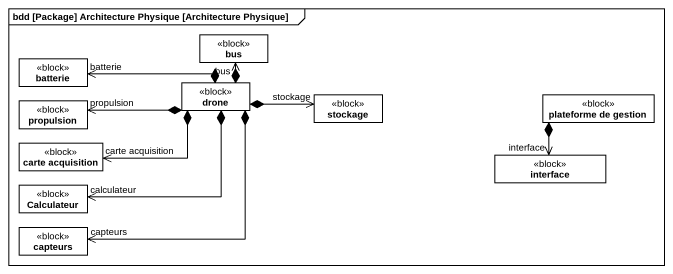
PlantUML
@startuml
mainframe bdd [Package] Architecture Physique [Architecture Physique]
hide circle
hide empty members
class batterie <<block>>
class bus <<block>>
class propulsion <<block>>
class drone <<block>>
class stockage <<block>>
class "plateforme de gestion" as plateforme_de_gestion <<block>>
class "carte acquisition" as carte_acquisition <<block>>
class "interface" as interface_ <<block>>
class Calculateur <<block>>
class capteurs <<block>>
drone *-left-> "batterie" batterie
drone *-up-> "bus" bus
drone *-left-> "propulsion" propulsion
drone *-right-> "stockage" stockage
drone *-left-> "carte acquisition" carte_acquisition
drone *--> "calculateur" Calculateur
drone *--> "capteurs" capteurs
plateforme_de_gestion *--> "interface" interface_
@enduml
